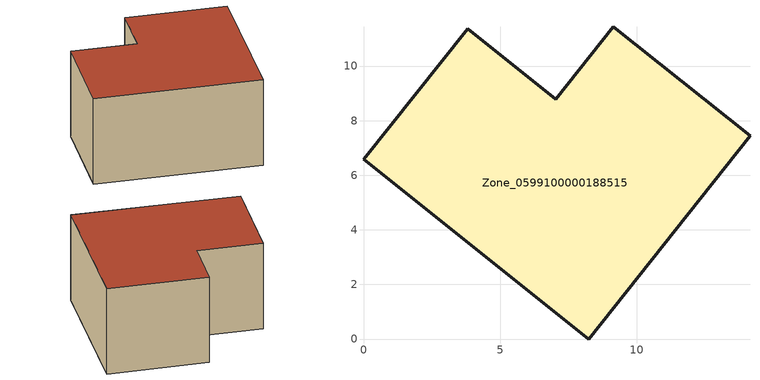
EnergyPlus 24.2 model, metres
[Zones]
Zone_0599100000188515
 floor ground (C_G): 8.26,0 0,6.59 3.82,11.37 7.04,8.79 9.16,11.43 14.16,7.45 z0.45
 wall outside (C_F): 14.16,7.45 9.16,11.43 7.04,8.79 3.82,11.37 0,6.59 8.26,0 14.16,7.45 z0.45:6.36
 roof outside (C_R): 0,6.59 8.26,0 14.16,7.45 9.16,11.43 7.04,8.79 3.82,11.37 z6.36
[BUILDING]
Pand.0599100000188515: North Axis=0; Terrain=City; Loads Convergence Tolerance Value=0.04; Temperature Convergence Tolerance Value=0.4; Solar Distribution=FullExterior; Maximum Number of Warmup Days=25; Minimum Number of Warmup Days=1
[Site:Location]
Rotterdam.The.Hague.AP_ZH_NLD Design_Conditions: Latitude=51.96; Longitude=4.45; Time Zone=1; Elevation=-4.5
[SITE:GROUNDTEMPERATURE:BUILDINGSURFACE]
18, 18, 18, 18, 18, 18, 18, 18, 18, 18, 18, 18
[MATERIAL] Thermal Absorptance=0.9; Solar Absorptance=0.7; Visible Absorptance=0.7
Name | Roughness | Thickness | Conductivity | Density | Specific Heat
G.TC.1946-1964 | MediumSmooth | 0.15 | 1 | 540 | 1210
F.TC.1946-1964 | Rough | 0.3 | 0.857143 | 1920 | 840
R.TC.1946-1964 | MediumRough | 0.2 | 0.235294 | 1500 | 1000
[CONSTRUCTION]
C_G: G.TC.1946-1964
C_F: F.TC.1946-1964
C_R: R.TC.1946-1964
[ZONE]
Zone_0599100000188515: Type=1; Multiplier=1; Ceiling Height=Autocalculate; Volume=Autocalculate; Floor Area=autocalculate; Part of Total Floor Area=Yes
[ZONEINFILTRATION:DESIGNFLOWRATE]
Infil_Zone_0599100000188515: Zone or ZoneList or Space or SpaceList=Zone_0599100000188515; Schedule=AlwaysOn; Design Flow Rate Calculation Method=Flow/Area; Flow Rate per Floor Area=0.003; Constant Term Coefficient=1; Temperature Term Coefficient=0; Velocity Term Coefficient=0; Velocity Squared Term Coefficient=0
[HVACTEMPLATE:ZONE:IDEALLOADSAIRSYSTEM]
Zone_0599100000188515: Maximum Heating Supply Air Temperature=50; Minimum Cooling Supply Air Temperature=13; Maximum Heating Supply Air Humidity Ratio=0.0156; Minimum Cooling Supply Air Humidity Ratio=0.0077; Heating Limit=NoLimit; Cooling Limit=NoLimit; Dehumidification Control Type=ConstantSensibleHeatRatio; Cooling Sensible Heat Ratio=0.7; Dehumidification Setpoint=60; Humidification Control Type=None; Humidification Setpoint=30; Outdoor Air Method=None; Outdoor Air Flow Rate per Person=0.00944; Outdoor Air Flow Rate per Zone Floor Area=0; Outdoor Air Flow Rate per Zone=0; Demand Controlled Ventilation Type=None; Outdoor Air Economizer Type=NoEconomizer; Heat Recovery Type=None; Sensible Heat Recovery Effectiveness=0.7; Latent Heat Recovery Effectiveness=0.65
[ZONECONTROL:THERMOSTAT]
ThermostatControl_Zone_0599100000188515: Zone or ZoneList=Zone_0599100000188515; Control Type Schedule=DualSetpointControlType; Control 1=Thermostat_Zone_0599100000188515; Temperature Difference Between Cutout And Setpoint=0
[THERMOSTATSETPOINT:DUALSETPOINT]
Thermostat_Zone_0599100000188515: Heating Setpoint Temperature Schedule=HeatingSetpoint_Zone_0599100000188515; Cooling Setpoint Temperature Schedule=CoolingSetpoint_Zone_0599100000188515
[SCHEDULE:COMPACT]
HeatingSetpoint_Zone_0599100000188515: Through: 12/31, For: AllDays, Until: 24:00, 21
CoolingSetpoint_Zone_0599100000188515: Through: 12/31, For: AllDays, Until: 24:00, 24
DualSetpointControlType: Through: 12/31, For: AllDays, Until: 24:00, 4
AlwaysOn: Through: 12/31, For: AllDays, Until: 24:00, 1
